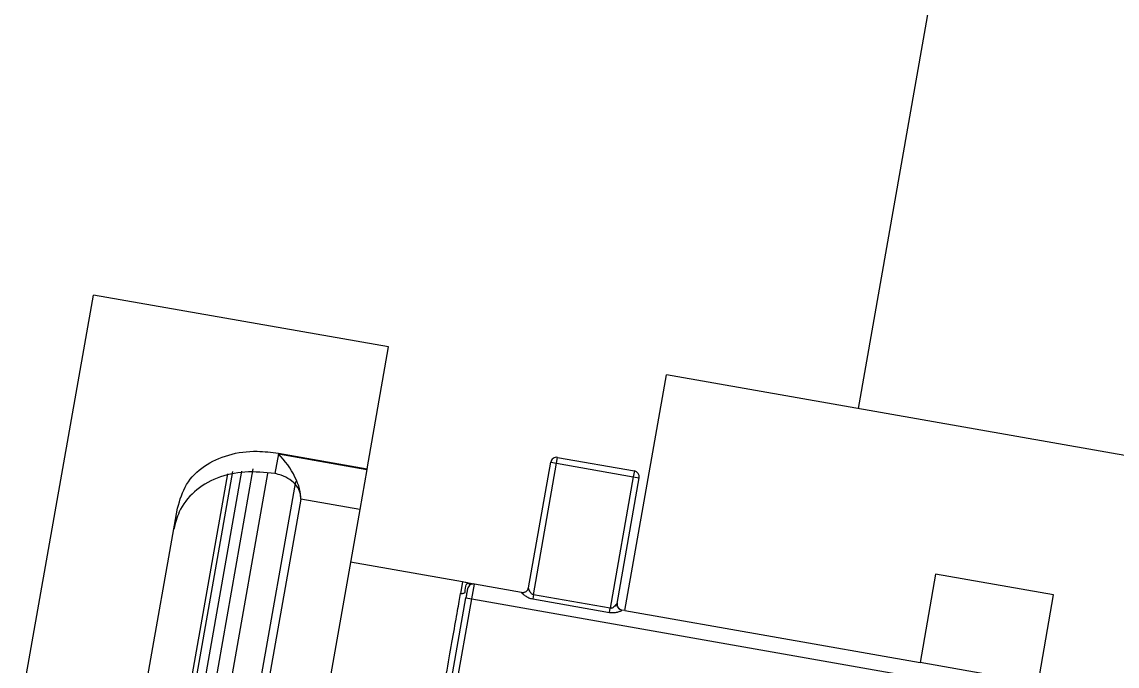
# Model space of a CAD drawing. Header units: millimetres. Extents: x 15 to 2378, y 5 to 1787.
# Drawn here: x 2120.6 to 2157.15, y 1108 to 1129.52 of the extents above; entities that cross this region are included whole.
import ezdxf

# ---------------------------------------------------------------- set-up
doc = ezdxf.new("R2010")
doc.units = ezdxf.units.MM

msp = doc.modelspace()

# ---------------------------------------------------------------- linework, layer by layer
at = {"color": 7, "linetype": 'Continuous', "lineweight": 25}
for p, q in [((2148.519, 1116.605), (2155.118, 1154.027)), ((2120.603, 1106.859), (2122.99, 1120.395)), ((2132.838, 1118.659), (2122.99, 1120.395)), ((2132.121, 1114.593), (2132.838, 1118.659)), ((2140.729, 1109.855), (2142.118, 1117.733)), ((2181.511, 1110.787), (2142.118, 1117.733)), ((2129.162, 1115.088), (2129.046, 1114.43)), ((2129.167, 1115.114), (2129.162, 1115.088)), ((2129.162, 1115.088), (2132.117, 1114.567)), ((2129.167, 1115.114), (2132.121, 1114.593)), ((2138.449, 1114.775), (2138.484, 1114.972)), ((2138.484, 1114.972), (2141.044, 1114.521)), ((2127.633, 1114.499), (2124.548, 1097)), ((2124.823, 1096.834), (2127.941, 1114.516)), ((2128.313, 1114.593), (2125.201, 1096.943)), ((2132.117, 1114.567), (2131.881, 1113.229)), ((2132.121, 1114.593), (2132.117, 1114.567)), ((2137.513, 1110.618), (2138.252, 1114.81)), ((2137.674, 1110.383), (2138.449, 1114.775)), ((2138.252, 1114.81), (2138.449, 1114.775)), ((2138.449, 1114.775), (2141.009, 1114.324)), ((2141.044, 1114.521), (2141.009, 1114.324)), ((2124.433, 1097.195), (2127.472, 1114.427)), ((2125.35, 1094.78), (2128.816, 1114.438)), ((2129.732, 1114.167), (2126.165, 1093.942)), ((2141.009, 1114.324), (2140.235, 1109.932)), ((2140.467, 1110.097), (2141.206, 1114.289)), ((2141.009, 1114.324), (2141.206, 1114.289)), ((2129.911, 1113.577), (2128.049, 1103.019)), ((2129.911, 1113.577), (2129.908, 1113.577)), ((2131.881, 1113.229), (2129.911, 1113.577)), ((2124.542, 1106.165), (2125.797, 1113.277)), ((2131.881, 1113.229), (2130.019, 1102.672)), ((2135.313, 1110.81), (2131.57, 1111.47)), ((2151.098, 1111.073), (2150.577, 1108.118)), ((2155.037, 1110.378), (2151.098, 1111.073)), ((2135.313, 1110.81), (2135.245, 1110.428)), ((2135.508, 1110.775), (2135.406, 1110.791)), ((2135.508, 1110.775), (2135.516, 1110.763)), ((2135.508, 1110.775), (2135.611, 1110.759)), ((2135.62, 1110.248), (2135.707, 1110.74)), ((2137.282, 1110.463), (2135.707, 1110.74)), ((2137.282, 1110.463), (2137.281, 1110.458)), ((2134.82, 1106.863), (2135.423, 1110.283)), ((2135.017, 1106.828), (2135.62, 1110.248)), ((2135.423, 1110.283), (2135.62, 1110.248)), ((2135.62, 1110.248), (2156.399, 1106.584)), ((2137.674, 1110.383), (2137.65, 1110.245)), ((2137.65, 1110.245), (2140.211, 1109.794)), ((2140.235, 1109.932), (2137.674, 1110.383)), ((2154.516, 1107.424), (2155.037, 1110.378)), ((2140.211, 1109.794), (2140.235, 1109.932)), ((2140.63, 1109.867), (2140.631, 1109.872)), ((2140.729, 1109.855), (2140.631, 1109.872)), ((2140.729, 1109.855), (2150.577, 1108.118)), ((2154.516, 1107.424), (2150.577, 1108.118))]:
    msp.add_line(p, q, dxfattribs=at)
for centre, radius, start, end in [((2138.449, 1114.775), 0.2, 80, 170), ((2141.009, 1114.324), 0.2, 350, 80), ((2135.672, 1110.543), 0.2, 80, 170), ((2137.317, 1110.653), 0.199, 259.7062, 349.7031), ((2137.317, 1110.66), 0.2, 260, 350), ((2140.665, 1110.069), 0.2, 170, 260)]:
    msp.add_arc(centre, radius, start, end, dxfattribs=at)
msp.add_ellipse((2129.037, 1114.38), major_axis=(-0.747, 1.066), ratio=0.424875, start_param=3.6175, end_param=5.114154, dxfattribs=at)
for points, knots in [([(2125.797, 1113.277), (2125.877, 1113.552), (2126.038, 1114.101), (2126.657, 1114.714), (2127.482, 1115.092), (2128.363, 1115.214), (2128.93, 1115.143), (2129.167, 1115.114)], [0, 0, 0, 0, 0.213195, 0.42654, 0.637185, 0.848951, 1, 1, 1, 1]), ([(2129.046, 1114.43), (2128.71, 1114.465), (2128.038, 1114.536), (2127.088, 1114.319), (2126.322, 1113.861), (2125.844, 1113.244), (2125.723, 1112.771), (2125.673, 1112.575)], [0, 0, 0, 0, 0.213325, 0.426664, 0.639455, 0.850143, 1, 1, 1, 1]), ([(2129.908, 1113.577), (2129.907, 1113.645), (2129.903, 1113.799), (2129.783, 1114.031), (2129.563, 1114.238), (2129.301, 1114.373), (2129.119, 1114.414), (2129.046, 1114.43)], [0, 0, 0, 0, 0.175777, 0.400873, 0.625594, 0.850481, 1, 1, 1, 1]), ([(2135.245, 1110.428), (2135.268, 1110.427), (2135.304, 1110.424), (2135.356, 1110.438), (2135.381, 1110.453), (2135.395, 1110.461)], [0, 0, 0, 0, 0.425387, 0.699441, 1, 1, 1, 1]), ([(2135.508, 1110.775), (2135.47, 1110.78), (2135.405, 1110.79), (2135.34, 1110.804), (2135.313, 1110.81)], [0, 0, 0, 0, 0.581411, 1, 1, 1, 1]), ([(2135.395, 1110.461), (2135.403, 1110.564), (2135.418, 1110.747), (2135.481, 1110.766), (2135.508, 1110.775)], [0, 0, 0, 0, 0.560841, 1, 1, 1, 1]), ([(2135.475, 1110.578), (2135.474, 1110.574), (2135.473, 1110.568), (2135.467, 1110.531), (2135.46, 1110.493), (2135.452, 1110.446), (2135.439, 1110.377), (2135.429, 1110.32), (2135.423, 1110.283)], [0, 0, 0, 0, 0.239444, 0.371223, 0.500001, 0.63178, 0.760556, 1, 1, 1, 1]), ([(2135.508, 1110.775), (2135.547, 1110.769), (2135.598, 1110.762), (2135.649, 1110.752), (2135.661, 1110.749)], [0, 0, 0, 0, 0.755495, 1, 1, 1, 1]), ([(2135.516, 1110.763), (2135.526, 1110.747), (2135.545, 1110.715), (2135.553, 1110.71), (2135.557, 1110.707)], [0, 0, 0, 0, 0.49846, 1, 1, 1, 1]), ([(2137.281, 1110.458), (2137.283, 1110.453), (2137.286, 1110.444), (2137.323, 1110.407), (2137.398, 1110.349), (2137.513, 1110.281), (2137.604, 1110.257), (2137.65, 1110.245)], [0, 0, 0, 0, 0.120362, 0.250475, 0.500074, 0.75003, 1, 1, 1, 1]), ([(2137.674, 1110.383), (2137.668, 1110.385), (2137.654, 1110.388), (2137.626, 1110.403), (2137.586, 1110.441), (2137.549, 1110.505), (2137.524, 1110.563), (2137.513, 1110.601), (2137.513, 1110.613), (2137.513, 1110.618)], [0, 0, 0, 0, 0.053598, 0.112202, 0.250741, 0.500446, 0.749715, 0.883589, 1, 1, 1, 1]), ([(2140.467, 1110.097), (2140.465, 1110.092), (2140.462, 1110.082), (2140.438, 1110.05), (2140.395, 1110.003), (2140.338, 1109.956), (2140.287, 1109.934), (2140.256, 1109.929), (2140.242, 1109.931), (2140.235, 1109.932)], [0, 0, 0, 0, 0.1162598, 0.2498796, 0.4993815, 0.7487885, 0.8876348, 0.9463359, 1, 1, 1, 1]), ([(2140.63, 1109.867), (2140.605, 1109.874), (2140.568, 1109.885), (2140.526, 1109.917), (2140.499, 1109.948), (2140.479, 1109.984), (2140.463, 1110.033), (2140.465, 1110.072), (2140.467, 1110.097)], [0, 0, 0, 0, 0.239457, 0.368361, 0.5, 0.631639, 0.760543, 1, 1, 1, 1]), ([(2140.211, 1109.794), (2140.258, 1109.789), (2140.351, 1109.78), (2140.482, 1109.805), (2140.573, 1109.834), (2140.621, 1109.856), (2140.627, 1109.863), (2140.63, 1109.867)], [0, 0, 0, 0, 0.25027, 0.500081, 0.749139, 0.879484, 1, 1, 1, 1])]:
    msp.add_open_spline(points, degree=3, knots=knots, dxfattribs=at)
msp.add_open_spline([(2134.611, 1106.829), (2134.681, 1107.23), (2134.823, 1108.032), (2135.002, 1109.051), (2135.151, 1109.895), (2135.214, 1110.251), (2135.245, 1110.428)], degree=3, dxfattribs=at)

doc.saveas('drawing.dxf')
